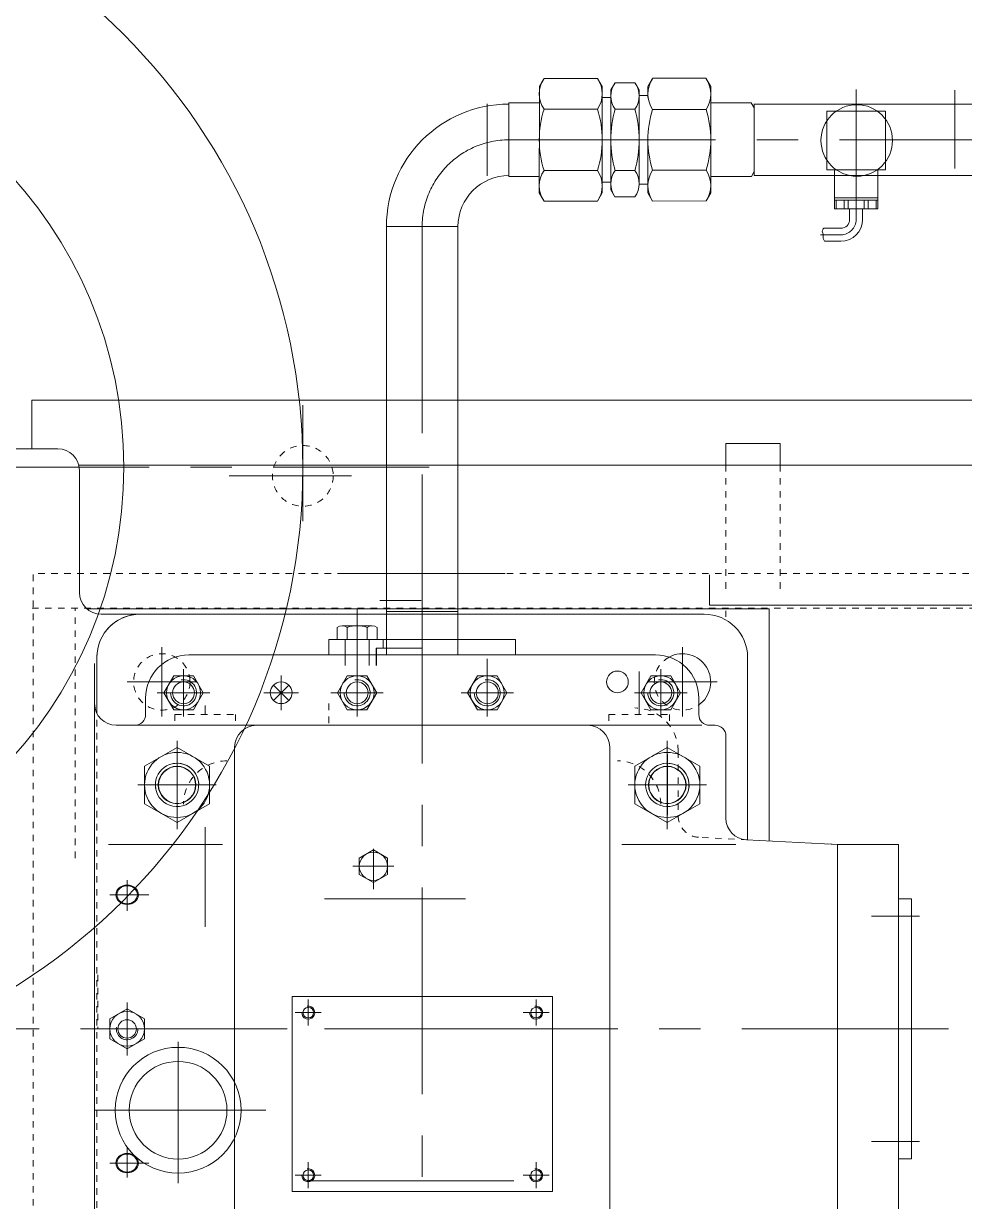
# Model space of a CAD drawing. Header units: inches. Extents: x 0 to 22015, y 0 to 16774.
# Drawn here: x 10572 to 11005, y 7590 to 8133 of the extents above; entities that cross this region are included whole.
import ezdxf

# ---------------------------------------------------------------- set-up
doc = ezdxf.new("R2010")
doc.units = ezdxf.units.IN
doc.header["$MEASUREMENT"] = 0
doc.linetypes.add('CENTER', pattern=[50.8, 31.75, -6.35, 6.35, -6.35])
doc.linetypes.add('EB_DASH', pattern=[6, 3, -3])
for name, color, linetype, lineweight in [('CAXA0', 7, 'Continuous', 5), ('CAXA1', 5, 'CENTER', 5), ('CAXA2', 6, 'EB_DASH', 5)]:
    doc.layers.add(name, color=color, linetype=linetype, lineweight=lineweight)

msp = doc.modelspace()

# ---------------------------------------------------------------- linework, layer by layer
at = {"color": 7, "lineweight": 5}
for radius in [282.5, 200]:
    msp.add_circle((10417.81, 7928.19), radius, dxfattribs=at)
at = {"layer": 'CAXA0', "color": 7, "linetype": 'Continuous', "lineweight": 5}
for p, q in [((10809.33, 8103.72), (10811.53, 8107.51)), ((10811.53, 8107.51), (10836.15, 8107.49)), ((10838.33, 8103.7), (10836.15, 8107.49)), ((10842.33, 8102.18), (10844.24, 8105.48)), ((10844.24, 8105.48), (10853.43, 8105.47)), ((10855.33, 8102.17), (10853.43, 8105.47)), ((10859.32, 8103.78), (10861.5, 8107.57)), ((10886.13, 8107.58), (10861.5, 8107.57)), ((10888.32, 8103.79), (10886.13, 8107.58)), ((10809.33, 8103.72), (10809.33, 8096.21)), ((10838.33, 8103.7), (10838.33, 8098.69)), ((10842.33, 8102.18), (10842.33, 8098.68)), ((10855.32, 8100.17), (10855.32, 8058.17)), ((10855.32, 8058.67), (10855.32, 8099.67)), ((10855.32, 8099.67), (10859.35, 8099.67)), ((10855.33, 8102.17), (10855.33, 8095.67)), ((10859.32, 8103.78), (10859.32, 8098.77)), ((10888.32, 8103.79), (10888.33, 8054.77)), ((10795.31, 8096.23), (10795.31, 8062.23)), ((10795.31, 8096.23), (10809.33, 8096.21)), ((10795.32, 8062.67), (10795.32, 8095.97)), ((10809.33, 8096.21), (10809.29, 8054.7)), ((10838.18, 8098.69), (10842.33, 8098.68)), ((10838.29, 8054.68), (10838.33, 8098.69)), ((10842.29, 8056.18), (10842.33, 8098.68)), ((10907.03, 8096.29), (10888.32, 8096.28)), ((10908.38, 8093.96), (10907.03, 8096.29)), ((10908.38, 8095.73), (10908.39, 8062.73)), ((10908.38, 8095.67), (11093.32, 8095.67)), ((10811.49, 8093.28), (10836.11, 8093.31)), ((10844.2, 8093.31), (10853.39, 8093.32)), ((10886.14, 8093.21), (10861.52, 8093.22)), ((10941.82, 8065.39), (10941.82, 8092.39)), ((10941.82, 8092.39), (10968.82, 8092.39)), ((10968.82, 8065.39), (10968.82, 8092.39)), ((10855.31, 8079.17), (10855.29, 8058.95)), ((10859.33, 8054.76), (10859.32, 8079.27)), ((10795.31, 8062.23), (10809.3, 8062.21)), ((10811.49, 8065.06), (10836.11, 8065.04)), ((10844.2, 8065.03), (10853.39, 8065.02)), ((10886.14, 8065.13), (10861.52, 8065.12)), ((10907.04, 8062.29), (10888.33, 8062.28)), ((10908.39, 8064.63), (10907.04, 8062.29)), ((10908.39, 8062.67), (11093.29, 8062.67)), ((10941.82, 8065.39), (10968.82, 8065.39)), ((10945.32, 8047.39), (10945.32, 8065.39)), ((10965.32, 8047.39), (10965.32, 8065.39)), ((10838.29, 8059.69), (10842.29, 8059.68)), ((10842.29, 8056.18), (10844.19, 8052.88)), ((10855.32, 8058.67), (10859.35, 8058.67)), ((10809.29, 8054.7), (10811.47, 8050.91)), ((10811.47, 8050.91), (10836.1, 8050.89)), ((10838.29, 8054.68), (10836.1, 8050.89)), ((10844.19, 8052.88), (10853.38, 8052.87)), ((10859.33, 8054.76), (10861.52, 8050.97)), ((10886.14, 8050.98), (10861.52, 8050.97)), ((10888.33, 8054.77), (10886.14, 8050.98)), ((10965.32, 8052.39), (10945.32, 8052.39)), ((10965.32, 8051.39), (10945.32, 8051.39)), ((10946.14, 8047.39), (10946.14, 8051.39)), ((10949.78, 8047.39), (10949.78, 8051.39)), ((10951.67, 8047.39), (10951.67, 8051.39)), ((10958.97, 8047.39), (10958.97, 8051.39)), ((10960.86, 8047.39), (10960.86, 8051.39)), ((10964.51, 8047.39), (10964.51, 8051.39)), ((10965.32, 8047.39), (10945.32, 8047.39)), ((10952.32, 8042.39), (10952.32, 8047.39)), ((10958.32, 8042.39), (10958.32, 8047.39)), ((10738.82, 8039.46), (10738.82, 7841.68)), ((10771.82, 8039.17), (10738.82, 8039.17)), ((10771.82, 8039.17), (10771.82, 7841.68)), ((10948.32, 8038.39), (10940.42, 8038.39)), ((10948.32, 8032.39), (10940.78, 8032.39)), ((10575.32, 7936.68), (10575.32, 7959.19)), ((12125.32, 7959.19), (10575.32, 7959.19)), ((10546.82, 7936.68), (10587.32, 7936.68)), ((10920.32, 7939.19), (10895.32, 7939.19)), ((10895.32, 7929.19), (10895.32, 7939.19)), ((10920.32, 7939.19), (10895.32, 7939.19)), ((10895.32, 7929.19), (10895.32, 7939.19)), ((10920.32, 7939.19), (10895.32, 7939.19)), ((10895.32, 7929.19), (10895.32, 7939.19)), ((10920.32, 7939.18), (10895.32, 7939.18)), ((10895.32, 7929.18), (10895.32, 7939.18)), ((10920.32, 7939.19), (10920.32, 7929.19)), ((10920.32, 7939.19), (10920.32, 7929.19)), ((10920.32, 7939.19), (10920.32, 7929.19)), ((10920.32, 7939.18), (10920.32, 7929.18)), ((10940.32, 7929.19), (10597, 7929.19)), ((10597.32, 7870.44), (10597.32, 7926.68)), ((10909.81, 7929.19), (11059.82, 7929.19)), ((10909.82, 7929.19), (11059.82, 7929.19)), ((10909.82, 7929.18), (11059.82, 7929.18)), ((12125.32, 7929.19), (10938.53, 7929.19)), ((10738.82, 7903.17), (10738.82, 7841.69)), ((10771.82, 7903.17), (10771.82, 7841.69)), ((10887.82, 7878.58), (10887.82, 7864.58)), ((10915.31, 7862.93), (10600.72, 7862.93)), ((10885.31, 7860.44), (10607.32, 7860.44)), ((10738.83, 7861.69), (10771.83, 7861.69)), ((10887.82, 7864.58), (11137.82, 7864.58)), ((10915.31, 7755.82), (10915.31, 7862.93)), ((10732.24, 7855.09), (10718.39, 7855.09)), ((10716.08, 7854.36), (10716.08, 7848.69)), ((10720.7, 7854.36), (10720.7, 7848.69)), ((10729.93, 7854.36), (10729.93, 7848.69)), ((10734.55, 7854.36), (10734.55, 7848.69)), ((10712.32, 7841.69), (10712.32, 7848.69)), ((10712.32, 7848.69), (10798.32, 7848.69)), ((10734.55, 7848.69), (10716.08, 7848.69)), ((10719.82, 7836.69), (10719.82, 7848.69)), ((10730.32, 7848.69), (10720.32, 7848.69)), ((10730.82, 7836.69), (10730.82, 7848.69)), ((10734.07, 7844.69), (10755.32, 7844.69)), ((10734.07, 7844.69), (10734.07, 7836.69)), ((10734.32, 7844.69), (10734.32, 7836.69)), ((10737.33, 7848.69), (10737.33, 7844.69)), ((10798.32, 7841.69), (10798.32, 7848.69)), ((10605.33, 7840.44), (10605.33, 7814.78)), ((10647.83, 7841.68), (10862.82, 7841.68)), ((10905.31, 7840.44), (10905.31, 7756.35)), ((10604.31, 7837.69), (10604.31, 7372.09)), ((10640.77, 7832.05), (10636.23, 7824.18)), ((10649.86, 7832.05), (10640.77, 7832.05)), ((10654.4, 7824.18), (10649.86, 7832.05)), ((10686.78, 7820.65), (10693.85, 7827.72)), ((10686.78, 7827.72), (10693.85, 7820.65)), ((10720.77, 7832.05), (10716.23, 7824.18)), ((10729.86, 7832.05), (10720.77, 7832.05)), ((10734.4, 7824.18), (10729.86, 7832.05)), ((10780.77, 7832.05), (10776.23, 7824.18)), ((10789.86, 7832.05), (10780.77, 7832.05)), ((10794.4, 7824.18), (10789.86, 7832.05)), ((10860.77, 7832.05), (10856.23, 7824.18)), ((10869.86, 7832.05), (10860.77, 7832.05)), ((10874.4, 7824.18), (10869.86, 7832.05)), ((10905.32, 7831.68), (10905.32, 7760.74)), ((10636.23, 7824.18), (10640.77, 7816.32)), ((10649.86, 7816.32), (10654.4, 7824.18)), ((10716.23, 7824.18), (10720.77, 7816.32)), ((10729.86, 7816.32), (10734.4, 7824.18)), ((10776.23, 7824.18), (10780.77, 7816.32)), ((10789.86, 7816.32), (10794.4, 7824.18)), ((10856.23, 7824.18), (10860.77, 7816.32)), ((10869.86, 7816.32), (10874.4, 7824.18)), ((10627.83, 7821.68), (10627.85, 7814.2)), ((10882.82, 7821.68), (10882.82, 7814.18)), ((10649.86, 7816.32), (10640.77, 7816.32)), ((10729.86, 7816.32), (10720.77, 7816.32)), ((10789.86, 7816.32), (10780.77, 7816.32)), ((10869.86, 7816.32), (10860.77, 7816.32)), ((10614.31, 7809.18), (10884.28, 7809.18)), ((10890.32, 7809.18), (10887.82, 7809.18)), ((10895.32, 7804.18), (10895.32, 7766.36)), ((10642.32, 7799), (10627.32, 7790.34)), ((10642.32, 7799), (10657.32, 7790.34)), ((10668.88, 7799.18), (10668.88, 7176.74)), ((10841.74, 7799.18), (10841.74, 7176.74)), ((10868.31, 7799), (10853.31, 7790.34)), ((10868.31, 7799), (10883.31, 7790.34)), ((10627.32, 7790.34), (10627.32, 7773.02)), ((10657.32, 7790.34), (10657.32, 7773.02)), ((10853.31, 7790.34), (10853.31, 7773.02)), ((10883.31, 7790.34), (10883.31, 7773.02)), ((10642.32, 7764.36), (10627.32, 7773.02)), ((10642.32, 7764.36), (10657.32, 7773.02)), ((10868.31, 7764.36), (10853.31, 7773.02)), ((10868.31, 7764.36), (10883.31, 7773.02)), ((10663.32, 7754.18), (10610.73, 7754.18)), ((10726.32, 7747.94), (10732.82, 7751.69)), ((10732.82, 7751.69), (10739.32, 7747.94)), ((10847.31, 7754.18), (10899.89, 7754.18)), ((10946.82, 7754.17), (10904.79, 7756.38)), ((10946.82, 7754.17), (10941.93, 7754.56)), ((10974.81, 7754.17), (10946.82, 7754.17)), ((10946.82, 7584.19), (10946.82, 7754.17)), ((10974.81, 7754.17), (10974.81, 7669.17)), ((10726.32, 7740.43), (10726.32, 7747.94)), ((10739.32, 7740.43), (10739.32, 7747.94)), ((10732.82, 7736.68), (10726.32, 7740.43)), ((10739.32, 7740.43), (10732.82, 7736.68)), ((10775.32, 7729.19), (10710.32, 7729.19)), ((10974.81, 7729.17), (10980.81, 7729.17)), ((10980.81, 7729.17), (10980.81, 7669.17)), ((10815.32, 7684.19), (10695.31, 7684.19)), ((10695.31, 7684.19), (10695.31, 7599.19)), ((10815.32, 7684.19), (10815.32, 7594.19)), ((10619.31, 7678.42), (10611.31, 7673.8)), ((10619.31, 7678.42), (10627.31, 7673.8)), ((10611.31, 7664.56), (10611.31, 7673.8)), ((10627.31, 7664.56), (10627.31, 7673.8)), ((10619.31, 7659.94), (10611.31, 7664.56)), ((10619.31, 7659.94), (10627.31, 7664.56)), ((10800.32, 7669.19), (10710.32, 7669.19)), ((10974.81, 7584.19), (10974.81, 7669.19)), ((10980.81, 7609.19), (10980.81, 7669.19)), ((10695.32, 7612.69), (10695.32, 7594.19)), ((10974.81, 7609.19), (10980.81, 7609.19)), ((10815.32, 7594.19), (10695.32, 7594.19))]:
    msp.add_line(p, q, dxfattribs=at)
for centre, radius in [((10955.61, 8078.89), 16.49), ((10845.31, 7829.19), 5), ((10645.32, 7824.18), 7.86), ((10645.32, 7824.18), 5.05), ((10690.32, 7824.18), 5), ((10725.32, 7824.18), 7.86), ((10725.32, 7824.18), 5.05), ((10785.32, 7824.18), 7.86), ((10785.32, 7824.18), 5.05), ((10865.32, 7824.18), 7.86), ((10865.32, 7824.18), 5.05), ((10642.32, 7781.68), 15), ((10868.31, 7781.68), 15), ((10642.32, 7781.68), 8.65), ((10642.32, 7781.68), 8.5), ((10868.32, 7781.68), 8.65), ((10868.31, 7781.68), 8.5), ((10732.82, 7744.19), 6.5), ((10619.31, 7669.18), 8), ((10702.82, 7676.69), 2.46), ((10807.82, 7676.69), 2.46), ((10619.31, 7669.18), 4.25), ((10642.82, 7631.68), 29), ((10642.82, 7631.68), 22.5), ((10702.82, 7601.69), 2.46), ((10807.82, 7601.69), 2.46)]:
    msp.add_circle(centre, radius, dxfattribs=at)
for centre, radius, start, end in [((10821.82, 8100.37), 12.53, 145.6672, 214.4357), ((10825.76, 8100.37), 12.53, 325.6672, 34.4357), ((10852.93, 8099.4), 10.64, 145.2263, 214.8766), ((10844.65, 8099.39), 10.64, 325.2263, 34.8766), ((10871.86, 8100.29), 12.53, 145.5972, 214.3657), ((10875.8, 8100.29), 12.53, 325.5972, 34.3657), ((10795.32, 8039.17), 56.5, 90, 180), ((10856.14, 8079.17), 46.83, 162.4635, 180.0514), ((10791.48, 8079.12), 46.83, 0.0514, 17.6394), ((10895.81, 8079.21), 53.5, 164.7143, 180.0514), ((10801.81, 8079.13), 53.5, 0.0514, 15.3886), ((10906.15, 8079.06), 46.83, 162.3935, 179.9815), ((10841.5, 8079.08), 46.83, 359.9815, 17.5694), ((10856.14, 8079.17), 46.83, 179.9486, 197.5365), ((10791.48, 8079.23), 46.83, 342.3606, 359.9486), ((10895.81, 8079.14), 53.5, 179.9486, 195.2857), ((10801.81, 8079.22), 53.5, 344.6114, 359.9486), ((10906.15, 8079.29), 46.83, 180.0185, 197.6065), ((10841.5, 8079.27), 46.83, 342.4306, 0.0185), ((10795.32, 8039.17), 23.5, 90, 180), ((10821.82, 8057.98), 12.53, 145.5643, 214.3328), ((10825.76, 8057.97), 12.53, 325.5643, 34.3328), ((10852.93, 8058.95), 10.64, 145.1234, 214.7737), ((10844.65, 8058.96), 10.64, 325.1234, 34.7737), ((10871.86, 8058.05), 12.53, 145.6343, 214.4028), ((10875.8, 8058.05), 12.53, 325.6343, 34.4028), ((10948.32, 8042.39), 10, 270, 0), ((10948.32, 8042.39), 4, 270, 0), ((10587.32, 7926.68), 10, 0, 90), ((10607.32, 7870.44), 10, 180, 270), ((10625.33, 7840.44), 20, 90, 180), ((10625.31, 7840.44), 20, 90, 138.6046), ((10885.31, 7840.44), 20, 0, 90), ((10718.39, 7851.07), 4.02, 54.97, 125.03), ((10725.32, 7840.09), 15, 72.0661, 107.9339), ((10732.24, 7851.07), 4.02, 54.97, 125.03), ((10647.83, 7821.68), 20, 90, 180), ((10862.82, 7821.68), 20, 0, 90), ((10875.31, 7829.19), 13, 305.2522, 118.2198), ((10645.32, 7824.18), 6, 180, 100), ((10725.32, 7824.18), 6, 180, 100), ((10785.32, 7824.18), 6, 180, 100), ((10865.32, 7824.18), 6, 180, 100), ((10614.31, 7819.18), 10, 180, 270), ((10622.85, 7814.18), 5, 270, 0.2044), ((10887.82, 7814.18), 5, 180, 270), ((10678.88, 7799.18), 10, 90, 180), ((10831.74, 7799.18), 10, 0, 90), ((10890.32, 7804.18), 5, 0, 90), ((10642.32, 7781.68), 10, 180, 100), ((10642.32, 7781.68), 10, 0, 190), ((10868.31, 7781.68), 10, 350, 180), ((10868.32, 7781.68), 10, 180, 100), ((10905.32, 7766.36), 10, 180, 267), ((10702.82, 7676.69), 3, 180, 100), ((10807.82, 7676.69), 3, 180, 100), ((10619.31, 7669.18), 5, 170, 0), ((10702.82, 7601.69), 3, 180, 100), ((10807.82, 7601.69), 3, 180, 100)]:
    msp.add_arc(centre, radius, start, end, dxfattribs=at)
for centre, major_axis, ratio in [((10619.31, 7731.05), (5.17, 0), 0.864444), ((10619.31, 7731.05), (4.71, 0), 0.879268), ((10619.31, 7607.3), (5.17, 0), 0.864444), ((10619.31, 7607.3), (4.71, 0), 0.879268)]:
    msp.add_ellipse(centre, major_axis=major_axis, ratio=ratio, dxfattribs=at)
msp.add_open_spline([(10940.78, 8032.39), (10940.5, 8032.78), (10939.94, 8033.75), (10940.44, 8035.4), (10939.41, 8036.95), (10940.07, 8038), (10940.42, 8038.39)], degree=3, knots=[0, 0, 0, 0, 1.435718, 3.135923, 4.78702, 6.343944, 6.343944, 6.343944, 6.343944], dxfattribs=at)
at = {"layer": 'CAXA1', "linetype": 'CENTER', "lineweight": 5, "ltscale": 3}
for p, q in [((10955.32, 8102.46), (10955.32, 8042.39)), ((11000.85, 8102.09), (11000.84, 8065.94)), ((10785.32, 8095.71), (10785.32, 8062.64)), ((10795.32, 8079.17), (11334.26, 8079.17)), ((10785.32, 8065.71), (10785.32, 8065.68)), ((10785.32, 8060.71), (10785.32, 8060.68)), ((10785.32, 8060.71), (10785.32, 8060.68)), ((10755.32, 8039.17), (10755.32, 7086.97)), ((10938.95, 8035.39), (10948.32, 8035.39)), ((10700.31, 7903.34), (10700.31, 7956.89)), ((10077.02, 7928.19), (10758.6, 7928.19)), ((10714.32, 7924.18), (10666.32, 7924.18)), ((10722.74, 7924.19), (10683.48, 7924.19)), ((10755.32, 7916.84), (10755.32, 7844.67)), ((10718.32, 7879.17), (10775.32, 7879.17)), ((10719.67, 7879.17), (10793.52, 7879.17)), ((10754.82, 7866.69), (10735.82, 7866.69)), ((10725.32, 7823.2), (10725.32, 7863.09)), ((10725.32, 7858.09), (10725.32, 7820.69)), ((10635.31, 7845.19), (10635.31, 7813.19)), ((10875.31, 7845.19), (10875.31, 7813.19)), ((10725.32, 7839.02), (10725.32, 7817.43)), ((10785.32, 7839.87), (10785.32, 7818.18)), ((10645.32, 7813.32), (10645.32, 7835.05)), ((10645.32, 7833.18), (10645.32, 7815.18)), ((10725.32, 7813.32), (10725.32, 7835.05)), ((10725.32, 7833.93), (10725.32, 7814.43)), ((10725.32, 7833.18), (10725.32, 7815.18)), ((10725.32, 7832.88), (10725.32, 7823.2)), ((10785.32, 7813.32), (10785.32, 7835.05)), ((10785.32, 7833.18), (10785.32, 7815.18)), ((10855.32, 7833.93), (10855.32, 7814.43)), ((10865.32, 7813.32), (10865.32, 7835.05)), ((10865.32, 7833.18), (10865.32, 7815.18)), ((10619.31, 7829.19), (10651.31, 7829.19)), ((10690.32, 7832.18), (10690.32, 7816.18)), ((10859.31, 7829.19), (10891.31, 7829.19)), ((10633.23, 7824.18), (10657.4, 7824.18)), ((10636.32, 7824.18), (10654.32, 7824.18)), ((10645.57, 7824.18), (10655.32, 7824.18)), ((10682.32, 7824.18), (10698.32, 7824.18)), ((10713.23, 7824.18), (10737.4, 7824.18)), ((10715.57, 7824.18), (10735.07, 7824.18)), ((10716.32, 7824.18), (10734.32, 7824.18)), ((10773.23, 7824.18), (10797.4, 7824.18)), ((10776.32, 7824.18), (10794.32, 7824.18)), ((10853.23, 7824.18), (10877.4, 7824.18)), ((10856.32, 7824.18), (10865.07, 7824.18)), ((10856.32, 7824.18), (10874.32, 7824.18)), ((10655.32, 7818.33), (10655.32, 7814.43)), ((10642.32, 7761.36), (10642.32, 7802)), ((10868.31, 7761.36), (10868.31, 7802)), ((10642.31, 7795.68), (10642.31, 7767.68)), ((10642.32, 7795.68), (10642.32, 7767.68)), ((10868.32, 7795.68), (10868.32, 7767.68)), ((10642.32, 7794.68), (10642.32, 7768.68)), ((10868.32, 7794.68), (10868.32, 7768.68)), ((10660.32, 7781.68), (10624.32, 7781.68)), ((10628.31, 7781.68), (10656.31, 7781.68)), ((10628.32, 7781.68), (10656.32, 7781.68)), ((10629.32, 7781.68), (10655.32, 7781.68)), ((10850.31, 7781.68), (10886.31, 7781.68)), ((10854.32, 7781.68), (10882.32, 7781.68)), ((10855.32, 7781.68), (10881.32, 7781.68)), ((10655.31, 7762.17), (10655.31, 7716.3)), ((10732.82, 7752.19), (10732.82, 7733.68)), ((10742.32, 7744.19), (10723.32, 7744.19)), ((10619.31, 7723.65), (10619.31, 7737.73)), ((10611.37, 7731.05), (10629.32, 7731.05)), ((10984.55, 7721.15), (10962.41, 7721.15)), ((10619.31, 7681.42), (10619.31, 7656.94)), ((10702.82, 7682.69), (10702.82, 7670.69)), ((10807.82, 7682.69), (10807.82, 7670.69)), ((10696.82, 7676.69), (10708.82, 7676.69)), ((10801.82, 7676.69), (10813.82, 7676.69)), ((10997.84, 7669.19), (8350.08, 7669.19)), ((10601.32, 7669.18), (10617.32, 7669.18)), ((10601.32, 7669.18), (10617.32, 7669.18)), ((10619.81, 7669.17), (10635.81, 7669.17)), ((10619.81, 7669.17), (10635.81, 7669.17)), ((10619.81, 7669.17), (10635.81, 7669.17)), ((10642.82, 7663.23), (10642.82, 7598.05)), ((10604.31, 7631.68), (10683.24, 7631.68)), ((10984.55, 7617.19), (10962.41, 7617.19)), ((10619.31, 7614.69), (10619.31, 7600.61)), ((10611.37, 7607.3), (10629.32, 7607.3)), ((10702.82, 7607.69), (10702.82, 7595.69)), ((10807.82, 7607.69), (10807.82, 7595.69)), ((10696.82, 7601.69), (10708.82, 7601.69)), ((10702.32, 7599.18), (10808.32, 7599.18)), ((10801.82, 7601.69), (10813.82, 7601.69))]:
    msp.add_line(p, q, dxfattribs=at)
for centre, radius, start, end in [((10795.32, 8039.17), 40, 90, 180), ((10948.32, 8042.39), 7, 270, 0)]:
    msp.add_arc(centre, radius, start, end, dxfattribs=at)
at = {"layer": 'CAXA2', "color": 7, "linetype": 'EB_DASH', "lineweight": 5}
for p, q in [((10895.32, 7929.19), (10895.32, 7869.19)), ((10895.32, 7929.19), (10895.32, 7869.19)), ((10895.32, 7929.19), (10895.32, 7869.19)), ((10895.32, 7929.18), (10895.32, 7869.18)), ((10920.32, 7929.19), (10920.32, 7869.19)), ((10920.32, 7929.19), (10920.32, 7869.19)), ((10920.32, 7929.19), (10920.32, 7869.19)), ((10920.32, 7899.18), (10920.32, 7869.18)), ((12105.32, 7879.19), (10575.32, 7879.19)), ((10576.07, 7401.68), (10576.07, 7879.19)), ((11136.52, 7863.19), (10575.32, 7863.19)), ((10595.32, 7747.93), (10595.32, 7863.19)), ((10895.32, 7861.95), (10895.32, 7859.19)), ((10895.32, 7861.94), (10895.32, 7859.18)), ((10605.32, 7841.68), (10605.32, 7341.79)), ((10712.32, 7819.18), (10712.32, 7809.18)), ((10641.32, 7814.18), (10669.32, 7814.18)), ((10641.32, 7814.18), (10641.32, 7809.18)), ((10669.32, 7814.18), (10669.32, 7809.18)), ((10841.32, 7814.18), (10869.32, 7814.18)), ((10841.32, 7814.18), (10841.32, 7809.18)), ((10869.32, 7814.18), (10869.32, 7809.18)), ((10873.32, 7797.18), (10873.32, 7767.51)), ((10905.31, 7756.35), (10882.79, 7757.53)), ((10605.81, 7694.16), (10605.81, 7669.17))]:
    msp.add_line(p, q, dxfattribs=at)
for centre, radius in [((10700.31, 7924.19), 14), ((10635.31, 7829.19), 13)]:
    msp.add_circle(centre, radius, dxfattribs=at)
for centre, radius, start, end in [((10875.31, 7829.19), 13, 118.2198, 305.2522), ((10853.32, 7797.18), 20, 0, 90), ((10665.31, 7772.8), 20, 90, 180), ((10845.31, 7772.8), 20, 0, 90), ((10883.32, 7767.51), 10, 180, 267)]:
    msp.add_arc(centre, radius, start, end, dxfattribs=at)

doc.saveas('drawing.dxf')
